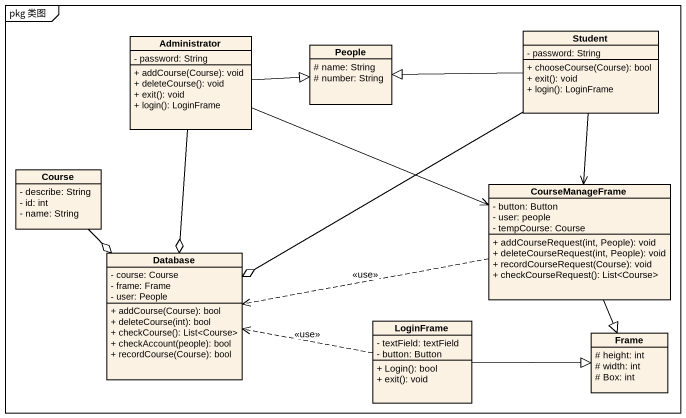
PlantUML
@startuml
mainframe pkg 类图
hide circle
hide empty members
skinparam classAttributeIconSize 0
class Administrator {
  - password: String
  + addCourse(Course): void
  + deleteCourse(): void
  + exit(): void
  + login(): LoginFrame
}
class People {
  # name: String
  # number: String
}
class Student {
  - password: String
  + chooseCourse(Course): bool
  + exit(): void
  + login(): LoginFrame
}
class Course {
  - describe: String
  - id: int
  - name: String
}
class CourseManageFrame {
  - button: Button
  - user: people
  - tempCourse: Course
  + addCourseRequest(int, People): void
  + deleteCourseRequest(int, People): void
  + recordCourseRequest(Course): void
  + checkCourseRequest(): List<Course>
}
class "Database" as Database_ {
  - course: Course
  - frame: Frame
  - user: People
  + addCourse(Course): bool
  + deleteCourse(int): bool
  + checkCourse(): List<Course>
  + checkAccount(people): bool
  + recordCourse(Course): bool
}
class LoginFrame {
  - textField: textField
  - button: Button
  + Login(): bool
  + exit(): void
}
class "Frame" as Frame_ {
  # height: int
  # width: int
  # Box: int
}
Administrator -right-|> People
Administrator -right-> CourseManageFrame
Administrator --o Database_
Student -left-|> People
Student --> CourseManageFrame
Student -left-o Database_
Course --o Database_
CourseManageFrame .left.> Database_ : <<use>>
CourseManageFrame --|> Frame_
LoginFrame .left.> Database_ : <<use>>
LoginFrame -right-|> Frame_
@enduml
